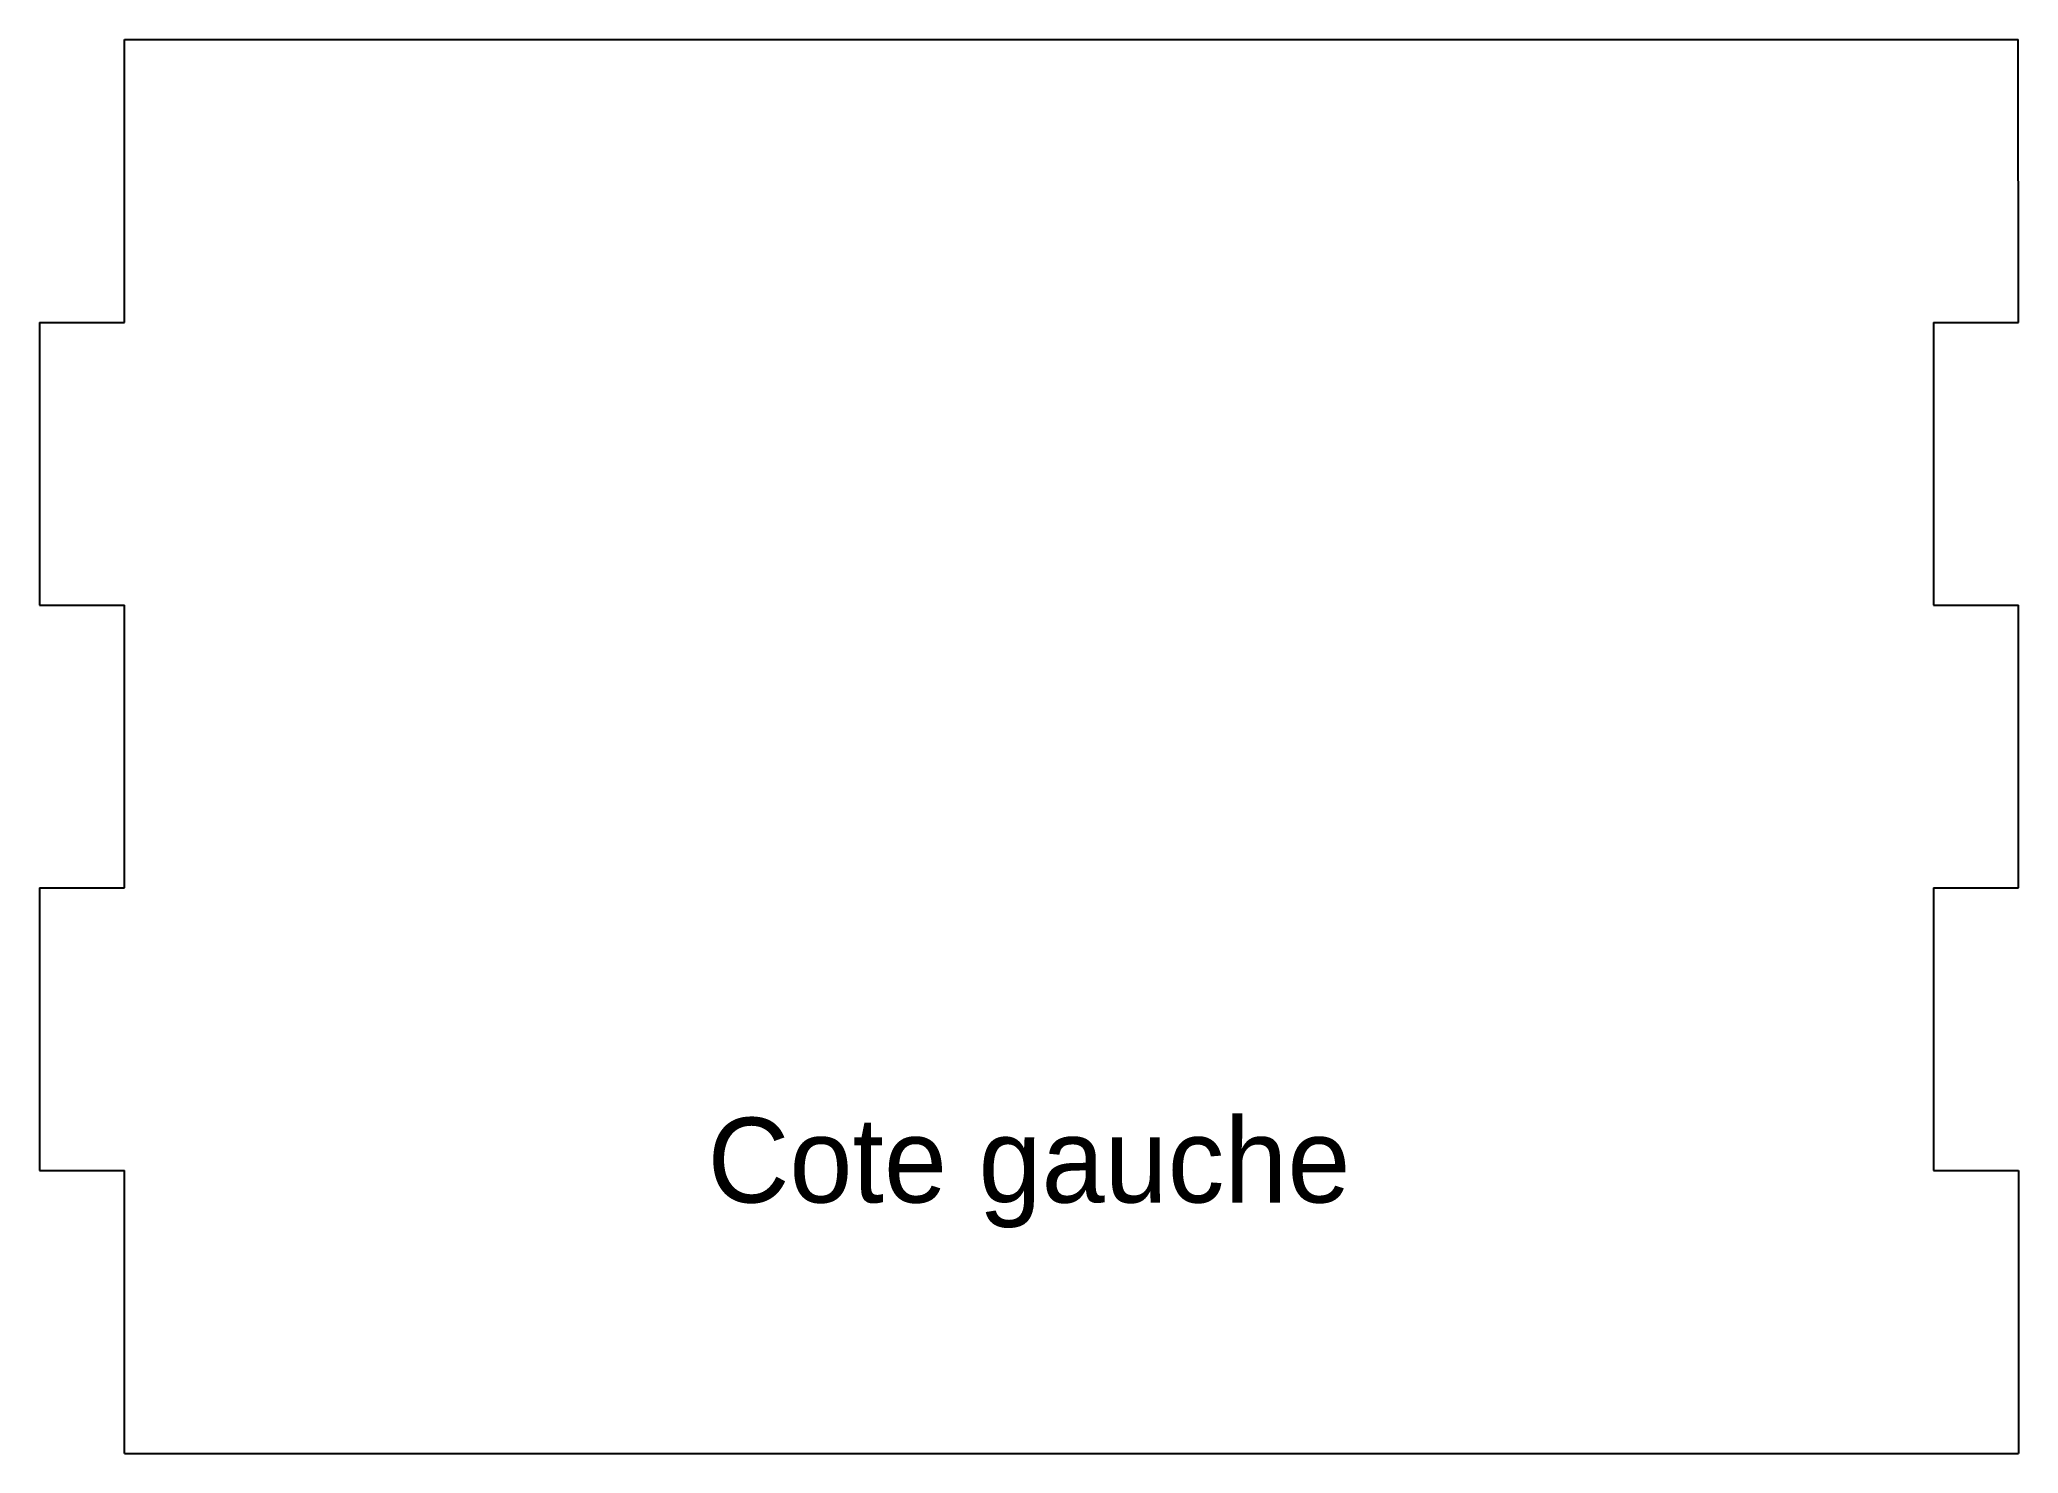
# Model space of a CAD drawing. Header units: millimetres. Extents: x 0 to 70, y 0 to 50.
import ezdxf
from ezdxf.enums import TextEntityAlignment as Align

# ---------------------------------------------------------------- set-up
doc = ezdxf.new("R2010")
doc.units = ezdxf.units.MM
doc.layers.add('COTE_GAUCHE', color=1, linetype='CONTINUOUS')
doc.layers.add('GRAVURE', color=2, linetype='CONTINUOUS')

msp = doc.modelspace()

# ---------------------------------------------------------------- linework, layer by layer
at = {"layer": 'COTE_GAUCHE'}
for p, q in [((3.01, 40), (3.01, 50)), ((3.01, 50), (70.01, 50)), ((70.02, 40), (70.01, 50)), ((0, 40), (0, 30)), ((0, 40), (3.01, 40)), ((67.01, 40), (70.02, 40)), ((67.01, 40), (67.01, 30)), ((0, 30), (3.01, 30)), ((3.01, 20), (3.01, 30)), ((67.01, 30), (70.02, 30)), ((70.02, 20), (70.02, 30)), ((0, 20), (0, 10)), ((0, 20), (3.01, 20)), ((67.01, 20), (70.02, 20)), ((67.01, 20), (67.01, 10)), ((0, 10), (3.01, 10)), ((3.01, 0), (3.01, 10)), ((67.01, 10), (70.02, 10)), ((70.02, 10), (70.02, 0)), ((3.01, 0), (70.02, 0))]:
    msp.add_line(p, q, dxfattribs=at)

# ---------------------------------------------------------------- texts
at = {"layer": 'GRAVURE'}
msp.add_text('Cote gauche', height=3, dxfattribs=at).set_placement((35.01, 10), align=Align.MIDDLE)

doc.saveas('drawing.dxf')
